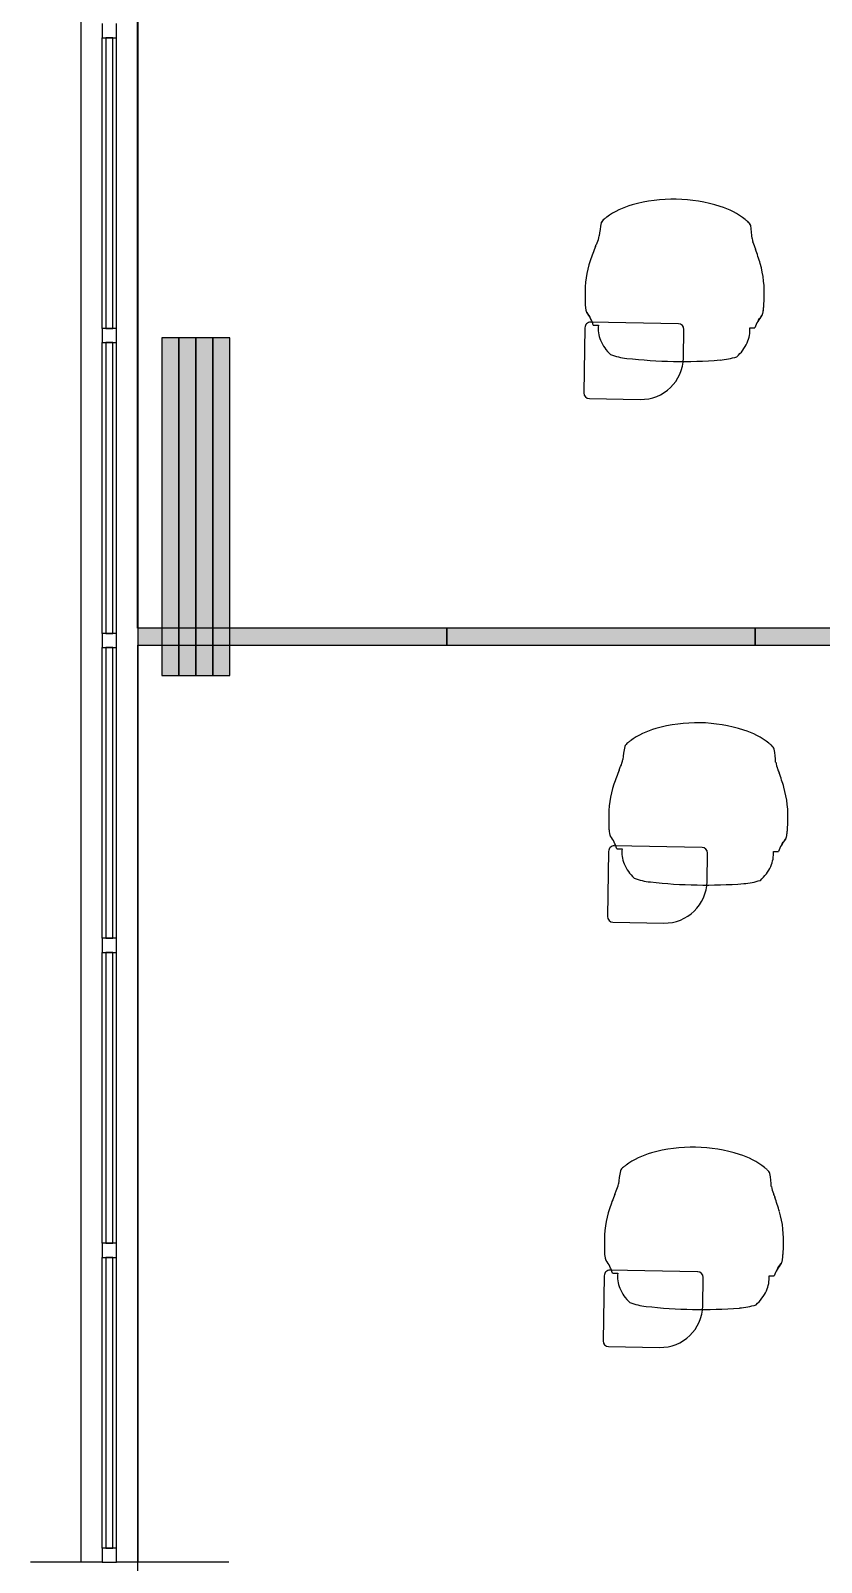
# Model space of a CAD drawing. Header units: inches. Extents: x 318758 to 339823, y 367287 to 384892.
# Drawn here: x 318758 to 321553, y 376598 to 382011 of the extents above; entities that cross this region are included whole.
import ezdxf

# ---------------------------------------------------------------- set-up
doc = ezdxf.new("R2010")
doc.units = ezdxf.units.IN
doc.header["$MEASUREMENT"] = 0
doc.layers.add('A-AREA-BNDY-CLASSROOMS', color=4, linetype='Continuous', lineweight=25)
doc.layers.add('freecads.com', color=7, linetype='Continuous')

msp = doc.modelspace()

# ---------------------------------------------------------------- hatches: boundary and pattern name
at = {"layer": 'freecads.com', "transparency": 33554687}
for points in [[(319222.7, 379732.2), (319282.7, 379732.2), (319282.7, 380925.3), (319222.7, 380925.3)], [(319282.7, 379732.2), (319342.7, 379732.2), (319342.7, 380925.3), (319282.7, 380925.3)], [(319342.7, 379732.2), (319402.7, 379732.2), (319402.7, 380925.3), (319342.7, 380925.3)], [(319402.7, 379732.2), (319462.7, 379732.2), (319462.7, 380925.3), (319402.7, 380925.3)], [(320229.7, 379839.7), (320229.7, 379899.7), (319136.8, 379899.7), (319136.8, 379839.7), (319734.1, 379839.7)], [(320229.7, 379839.7), (321319.7, 379839.7), (321319.7, 379899.7), (320229.7, 379899.7)], [(321319.7, 379839.7), (322403.1, 379839.7), (322403.1, 379899.7), (321319.7, 379899.7)]]:
    msp.add_hatch(color=256, dxfattribs=at).paths.add_polyline_path(points, flags=0)

# ---------------------------------------------------------------- linework, layer by layer
at = {"layer": 'A-AREA-BNDY-CLASSROOMS', "flags": 128}
for points in [[(319135.9, 384529.8), (327758.4, 384529.8), (327758.4, 379899.7), (319135.9, 379899.7)], [(319136.8, 379839.7), (327749.5, 379839.7), (327749.5, 375690), (319136.8, 375690)]]:
    msp.add_lwpolyline(points, close=True, dxfattribs=at)
at = {"layer": 'freecads.com'}
for p, q in [((318936.8, 376597.8), (318936.8, 384191.6)), ((319136.8, 384191.6), (319136.8, 379899.7)), ((319011.8, 382036.3), (319011.8, 381986.3)), ((319061.8, 381986.3), (319061.8, 382036.3)), ((319011.8, 381986.3), (319061.8, 381986.3)), ((319011.8, 380958.6), (319011.8, 381986.3)), ((319024.3, 381986.3), (319024.3, 380958.6)), ((319049.3, 381986.3), (319024.3, 381986.3)), ((319049.3, 380958.6), (319049.3, 381986.3)), ((319061.8, 380958.6), (319061.8, 381986.3)), ((320717.9, 381074.8), (320718.4, 381049.2)), ((321349.6, 381038.2), (321350.9, 381063.7)), ((320717.5, 380961.1), (320713.5, 380731.2)), ((321047.8, 380975.4), (320737.8, 380980.8)), ((320746.9, 380970.5), (320765.3, 380970.2)), ((321299.9, 380960.9), (321318.4, 380960.6)), ((319011.8, 380958.6), (319011.8, 380908.6)), ((319061.8, 380958.6), (319011.8, 380958.6)), ((319011.8, 380908.6), (319061.8, 380908.6)), ((319011.8, 379880.9), (319011.8, 380908.6)), ((319024.3, 380958.6), (319049.3, 380958.6)), ((319024.3, 380908.6), (319024.3, 379880.9)), ((319049.3, 380908.6), (319024.3, 380908.6)), ((319049.3, 379880.9), (319049.3, 380908.6)), ((319061.8, 380908.6), (319061.8, 380958.6)), ((319061.8, 379880.9), (319061.8, 380908.6)), ((319282.7, 380925.3), (319222.7, 380925.3)), ((319222.7, 380925.3), (319222.7, 379732.2)), ((319342.7, 380925.3), (319282.7, 380925.3)), ((319282.7, 380925.3), (319282.7, 379732.2)), ((319282.7, 379732.2), (319282.7, 380925.3)), ((319342.7, 379732.2), (319342.7, 380925.3)), ((319402.7, 380925.3), (319342.7, 380925.3)), ((319342.7, 380925.3), (319342.7, 379732.2)), ((319402.7, 379732.2), (319402.7, 380925.3)), ((319462.7, 380925.3), (319402.7, 380925.3)), ((319402.7, 380925.3), (319402.7, 379732.2)), ((319462.7, 379732.2), (319462.7, 380925.3)), ((321065.7, 380855), (321067.4, 380955)), ((320733.1, 380710.8), (320913.1, 380707.7)), ((319011.8, 379880.9), (319011.8, 379830.9)), ((319061.8, 379880.9), (319011.8, 379880.9)), ((319024.3, 379880.9), (319049.3, 379880.9)), ((319061.8, 379830.9), (319061.8, 379880.9)), ((320229.7, 379899.7), (319136.8, 379899.7)), ((319136.8, 379899.7), (319136.8, 379839.7)), ((321319.7, 379899.7), (320229.7, 379899.7)), ((320229.7, 379899.7), (320229.7, 379839.7)), ((320229.7, 379839.7), (320229.7, 379899.7)), ((321319.7, 379839.7), (321319.7, 379899.7)), ((322403.1, 379899.7), (321319.7, 379899.7)), ((321319.7, 379899.7), (321319.7, 379839.7)), ((319011.8, 379830.9), (319061.8, 379830.9)), ((319011.8, 378803.2), (319011.8, 379830.9)), ((319024.3, 379830.9), (319024.3, 378803.2)), ((319049.3, 379830.9), (319024.3, 379830.9)), ((319049.3, 378803.2), (319049.3, 379830.9)), ((319061.8, 378803.2), (319061.8, 379830.9)), ((319136.8, 379839.7), (319136.8, 376597.8)), ((319136.8, 379839.7), (320229.7, 379839.7)), ((320229.7, 379839.7), (321319.7, 379839.7)), ((321319.7, 379839.7), (322403.1, 379839.7)), ((319222.7, 379732.2), (319282.7, 379732.2)), ((319282.7, 379732.2), (319342.7, 379732.2)), ((319342.7, 379732.2), (319402.7, 379732.2)), ((319402.7, 379732.2), (319462.7, 379732.2)), ((320801.4, 379224.1), (320801.9, 379198.6)), ((321433.1, 379187.6), (321434.4, 379213.1)), ((321131.3, 379124.7), (320821.3, 379130.1)), ((320830.4, 379119.9), (320848.8, 379119.6)), ((320801, 379110.5), (320797, 378880.5)), ((321149.2, 379004.4), (321150.9, 379104.4)), ((321383.5, 379110.2), (321401.9, 379109.9)), ((320816.6, 378860.2), (320996.6, 378857)), ((319011.8, 378803.2), (319011.8, 378753.2)), ((319061.8, 378803.2), (319011.8, 378803.2)), ((319024.3, 378803.2), (319049.3, 378803.2)), ((319061.8, 378753.2), (319061.8, 378803.2)), ((319011.8, 378753.2), (319061.8, 378753.2)), ((319011.8, 377725.5), (319011.8, 378753.2)), ((319024.3, 378753.2), (319024.3, 377725.5)), ((319049.3, 378753.2), (319024.3, 378753.2)), ((319049.3, 377725.5), (319049.3, 378753.2)), ((319061.8, 377725.5), (319061.8, 378753.2)), ((319011.8, 377725.5), (319011.8, 377675.5)), ((319061.8, 377725.5), (319011.8, 377725.5)), ((319024.3, 377725.5), (319049.3, 377725.5)), ((319061.8, 377675.5), (319061.8, 377725.5)), ((320786.1, 377724.2), (320786.5, 377698.6)), ((321417.7, 377687.6), (321419.1, 377713.2)), ((319011.8, 377675.5), (319061.8, 377675.5)), ((319011.8, 376647.8), (319011.8, 377675.5)), ((319024.3, 377675.5), (319024.3, 376647.8)), ((319049.3, 377675.5), (319024.3, 377675.5)), ((319049.3, 376647.8), (319049.3, 377675.5)), ((319061.8, 376647.8), (319061.8, 377675.5)), ((320785.6, 377610.6), (320781.6, 377380.6)), ((321115.9, 377624.8), (320806, 377630.2)), ((320815, 377620), (320833.4, 377619.6)), ((321133.8, 377504.5), (321135.6, 377604.5)), ((321368.1, 377610.3), (321386.5, 377610)), ((320801.3, 377360.3), (320981.2, 377357.1)), ((319011.8, 376647.8), (319011.8, 376597.8)), ((319061.8, 376647.8), (319011.8, 376647.8)), ((319024.3, 376647.8), (319049.3, 376647.8)), ((319061.8, 376597.8), (319061.8, 376647.8)), ((318936.8, 376597.8), (318758.4, 376597.8)), ((319011.8, 376597.8), (318936.8, 376597.8)), ((319011.8, 376597.8), (319061.8, 376597.8)), ((319136.8, 376597.8), (319061.8, 376597.8)), ((319458.4, 376597.8), (319136.8, 376597.8))]:
    msp.add_line(p, q, dxfattribs=at)
for centre, radius, start, end in [((320960.4, 381122.8), 283, 105.5907, 125.8822), ((321031, 380874.7), 541, 72.2619, 105.7381), ((320807.8, 381315.7), 36.8, 127.4418, 154.7108), ((320897.2, 381211.1), 174.5, 126.0906, 129.8736), ((321110.3, 381120.1), 283, 52.1178, 72.4093), ((321176.5, 381206.2), 174.5, 48.1264, 51.9094), ((320654.8, 381309.4), 115.8, 335.5912, 348.129), ((321253.1, 381241.7), 486.9, 169.3793, 174.8316), ((321269.5, 381307.7), 36.8, 23.2892, 50.5582), ((320821.9, 381249.3), 486.9, 3.1683, 8.6207), ((321294.3, 381018), 586.5, 156.8555, 162.1062), ((320422.7, 381390.7), 361.4, 336.828, 339.0636), ((321422.2, 381296), 115.8, 189.8687, 202.4096), ((321657, 381369.2), 361.4, 198.9363, 201.172), ((320773, 381027.1), 586.5, 15.8942, 21.145), ((321095.6, 381082.1), 377.7, 162.1025, 181.1084), ((320973.7, 381084.2), 377.7, 356.8916, 15.8975), ((320615.1, 380930.8), 137.6, 16.7695, 37.7281), ((320737.5, 380960.8), 20, 89, 179), ((320868.9, 380957.3), 104.4, 172.9032, 202.5925), ((321047.4, 380955.4), 20, 359, 89), ((321195.9, 380951.6), 104.4, 335.4075, 5.0968), ((321448.6, 380916.3), 137.6, 140.2719, 161.2305), ((320907.6, 380973.4), 146.4, 202.5925, 226.9034), ((321157.8, 380969.1), 146.4, 311.0966, 335.4075), ((320892.3, 381096.9), 245.4, 249.8057, 263.655), ((321061, 382613.4), 1771.3, 263.655, 274.345), ((320915.7, 380857.7), 150, 269, 359), ((321175.9, 381100.9), 254.5, 274.345, 287.8748), ((320733.5, 380730.8), 20, 179, 269), ((321114.5, 379024), 541, 72.2619, 105.7381), ((320980.7, 379360.5), 174.5, 126.0906, 129.8736), ((321043.9, 379272.1), 283, 105.5907, 125.8822), ((321193.8, 379269.5), 283, 52.1178, 72.4093), ((321336.6, 379391.1), 486.9, 169.3793, 174.8316), ((320891.3, 379465.1), 36.8, 127.4418, 154.7108), ((321260, 379355.6), 174.5, 48.1264, 51.9094), ((321353, 379457), 36.8, 23.2892, 50.5582), ((320905.4, 379398.6), 486.9, 3.1683, 8.6207), ((321377.8, 379167.3), 586.5, 156.8555, 162.1062), ((320506.2, 379540.1), 361.4, 336.828, 339.0636), ((320738.3, 379458.8), 115.8, 335.5912, 348.129), ((321505.7, 379445.4), 115.8, 189.8687, 202.4096), ((321740.5, 379518.5), 361.4, 198.9363, 201.172), ((321179.1, 379231.4), 377.7, 162.1025, 181.1084), ((320856.5, 379176.4), 586.5, 15.8942, 21.145), ((321057.3, 379233.6), 377.7, 356.8916, 15.8975), ((320821, 379110.1), 20, 89, 179), ((320698.6, 379080.2), 137.6, 16.7695, 37.7281), ((320952.4, 379106.7), 104.4, 172.9032, 202.5925), ((321130.9, 379104.7), 20, 359, 89), ((321532.1, 379065.6), 137.6, 140.2719, 161.2305), ((320991.2, 379122.8), 146.4, 202.5925, 226.9034), ((321279.4, 379101), 104.4, 335.4075, 5.0968), ((320975.9, 379246.2), 245.4, 249.8057, 263.655), ((321241.3, 379118.4), 146.4, 311.0966, 335.4075), ((321144.5, 380762.8), 1771.3, 263.655, 274.345), ((320999.2, 379007), 150, 269, 359), ((321259.4, 379250.3), 254.5, 274.345, 287.8748), ((320817, 378880.2), 20, 179, 269), ((321028.5, 377772.2), 283, 105.5907, 125.8822), ((321099.2, 377524.1), 541, 72.2619, 105.7381), ((321178.5, 377769.6), 283, 52.1178, 72.4093), ((320875.9, 377965.2), 36.8, 127.4418, 154.7108), ((320965.4, 377860.5), 174.5, 126.0906, 129.8736), ((321244.6, 377855.7), 174.5, 48.1264, 51.9094), ((321337.7, 377957.1), 36.8, 23.2892, 50.5582), ((320722.9, 377958.9), 115.8, 335.5912, 348.129), ((321321.2, 377891.2), 486.9, 169.3793, 174.8316), ((320890.1, 377898.7), 486.9, 3.1683, 8.6207), ((321362.4, 377667.4), 586.5, 156.8555, 162.1062), ((320490.8, 378040.1), 361.4, 336.828, 339.0636), ((321490.4, 377945.5), 115.8, 189.8687, 202.4096), ((321725.2, 378018.6), 361.4, 198.9363, 201.172), ((320841.1, 377676.5), 586.5, 15.8942, 21.145), ((321163.7, 377731.5), 377.7, 162.1025, 181.1084), ((321041.9, 377733.6), 377.7, 356.8916, 15.8975), ((320683.3, 377580.3), 137.6, 16.7695, 37.7281), ((320805.6, 377610.2), 20, 89, 179), ((320937.1, 377606.7), 104.4, 172.9032, 202.5925), ((321115.6, 377604.8), 20, 359, 89), ((321264.1, 377601), 104.4, 335.4075, 5.0968), ((321516.8, 377565.7), 137.6, 140.2719, 161.2305), ((320975.8, 377622.9), 146.4, 202.5925, 226.9034), ((321225.9, 377618.5), 146.4, 311.0966, 335.4075), ((320960.5, 377746.3), 245.4, 249.8057, 263.655), ((321129.1, 379262.8), 1771.3, 263.655, 274.345), ((320983.9, 377507.1), 150, 269, 359), ((321244.1, 377750.4), 254.5, 274.345, 287.8748), ((320801.6, 377380.3), 20, 179, 269)]:
    msp.add_arc(centre, radius, start, end, dxfattribs=at)
for points in [[(320786.9, 381346.3), (320786.1, 381345.6), (320784.3, 381344.1), (320781.9, 381341.8), (320779.7, 381339.5), (320777.7, 381337.1), (320776, 381334.8), (320775.3, 381333.4), (320775, 381332.8)], [(321302.9, 381323.5), (321302.6, 381324.2), (321301.9, 381325.6), (321300.3, 381328), (321298.5, 381330.4), (321296.3, 381332.8), (321294, 381335.2), (321292.3, 381336.7), (321291.4, 381337.5)], [(320765.1, 381274.2), (320764.8, 381273.3), (320764.5, 381272.4), (320764.2, 381271.5)], [(321311.6, 381262), (321311.3, 381262.9), (321311, 381263.8), (321310.7, 381264.7)], [(320723.9, 381015), (320729.4, 381007.8), (320733.9, 381000.5), (320737.7, 380993.3)], [(321342.8, 381004.2), (321343.3, 381004.8), (321344.1, 381006.2), (321345.4, 381009.5), (321346.5, 381013.7), (321347.5, 381018.7), (321348.1, 381022.6), (321348.4, 381024.6)], [(321328.3, 380983), (321332.3, 380990.1), (321337.2, 380997.2), (321342.8, 381004.2)], [(321426.3, 379153.6), (321426.8, 379154.1), (321427.6, 379155.6), (321428.9, 379158.8), (321430, 379163), (321431, 379168.1), (321431.6, 379171.9), (321431.9, 379174)], [(321411.8, 379132.3), (321415.8, 379139.5), (321420.7, 379146.5), (321426.3, 379153.6)], [(321411, 377653.7), (321411.4, 377654.2), (321412.3, 377655.7), (321413.5, 377658.9), (321414.7, 377663.1), (321415.7, 377668.2), (321416.3, 377672), (321416.5, 377674)], [(321396.4, 377632.4), (321400.5, 377639.5), (321405.3, 377646.6), (321411, 377653.7)]]:
    msp.add_open_spline(points, degree=3, dxfattribs=at)
for points, knots in [([(320718.4, 381049.2), (320718.4, 381046.9), (320718.6, 381042.4), (320719.2, 381033.8), (320720.2, 381026.3), (320721.5, 381020.5), (320722.7, 381017.1), (320723.5, 381015.6), (320723.9, 381015)], [0, 0, 0, 0, 0.142857, 0.285714, 0.571429, 0.714286, 0.857143, 1, 1, 1, 1]), ([(320719.1, 381035.6), (320719.5, 381031.5), (320720.2, 381026), (320721.6, 381020.4), (320722.7, 381017.1), (320723.5, 381015.6), (320723.9, 381015)], [0.2857143, 0.2857143, 0.2857143, 0.2857143, 0.5714286, 0.7142857, 0.8571429, 1, 1, 1, 1]), ([(321342.8, 381004.2), (321343.3, 381004.8), (321344.1, 381006.3), (321345.4, 381009.6), (321346.6, 381013.9), (321347.9, 381020.8), (321349, 381029.1), (321349.4, 381035.9), (321349.6, 381038.2)], [0, 0, 0, 0, 0.142857, 0.285714, 0.428571, 0.571429, 0.857143, 1, 1, 1, 1]), ([(320801.9, 379198.6), (320801.9, 379196.3), (320802.1, 379191.7), (320802.7, 379183.1), (320803.7, 379175.6), (320805.1, 379169.8), (320806.2, 379166.5), (320807, 379165), (320807.5, 379164.4)], [0, 0, 0, 0, 0.142857, 0.285714, 0.571429, 0.714286, 0.857143, 1, 1, 1, 1]), ([(321426.3, 379153.6), (321426.8, 379154.1), (321427.6, 379155.6), (321428.9, 379158.9), (321430.1, 379163.2), (321431.4, 379170.1), (321432.5, 379178.5), (321433, 379185.2), (321433.1, 379187.6)], [0, 0, 0, 0, 0.142857, 0.285714, 0.428571, 0.571429, 0.857143, 1, 1, 1, 1]), ([(320786.5, 377698.6), (320786.6, 377696.3), (320786.7, 377691.8), (320787.3, 377683.2), (320788.4, 377675.7), (320789.7, 377669.9), (320790.9, 377666.5), (320791.7, 377665), (320792.1, 377664.5)], [0, 0, 0, 0, 0.142857, 0.285714, 0.571429, 0.714286, 0.857143, 1, 1, 1, 1]), ([(321411, 377653.7), (321411.4, 377654.2), (321412.3, 377655.7), (321413.6, 377659), (321414.7, 377663.3), (321416.1, 377670.2), (321417.1, 377678.6), (321417.6, 377685.3), (321417.7, 377687.6)], [0, 0, 0, 0, 0.142857, 0.285714, 0.428571, 0.571429, 0.857143, 1, 1, 1, 1])]:
    msp.add_open_spline(points, degree=3, knots=knots, dxfattribs=at)

doc.saveas('drawing.dxf')
